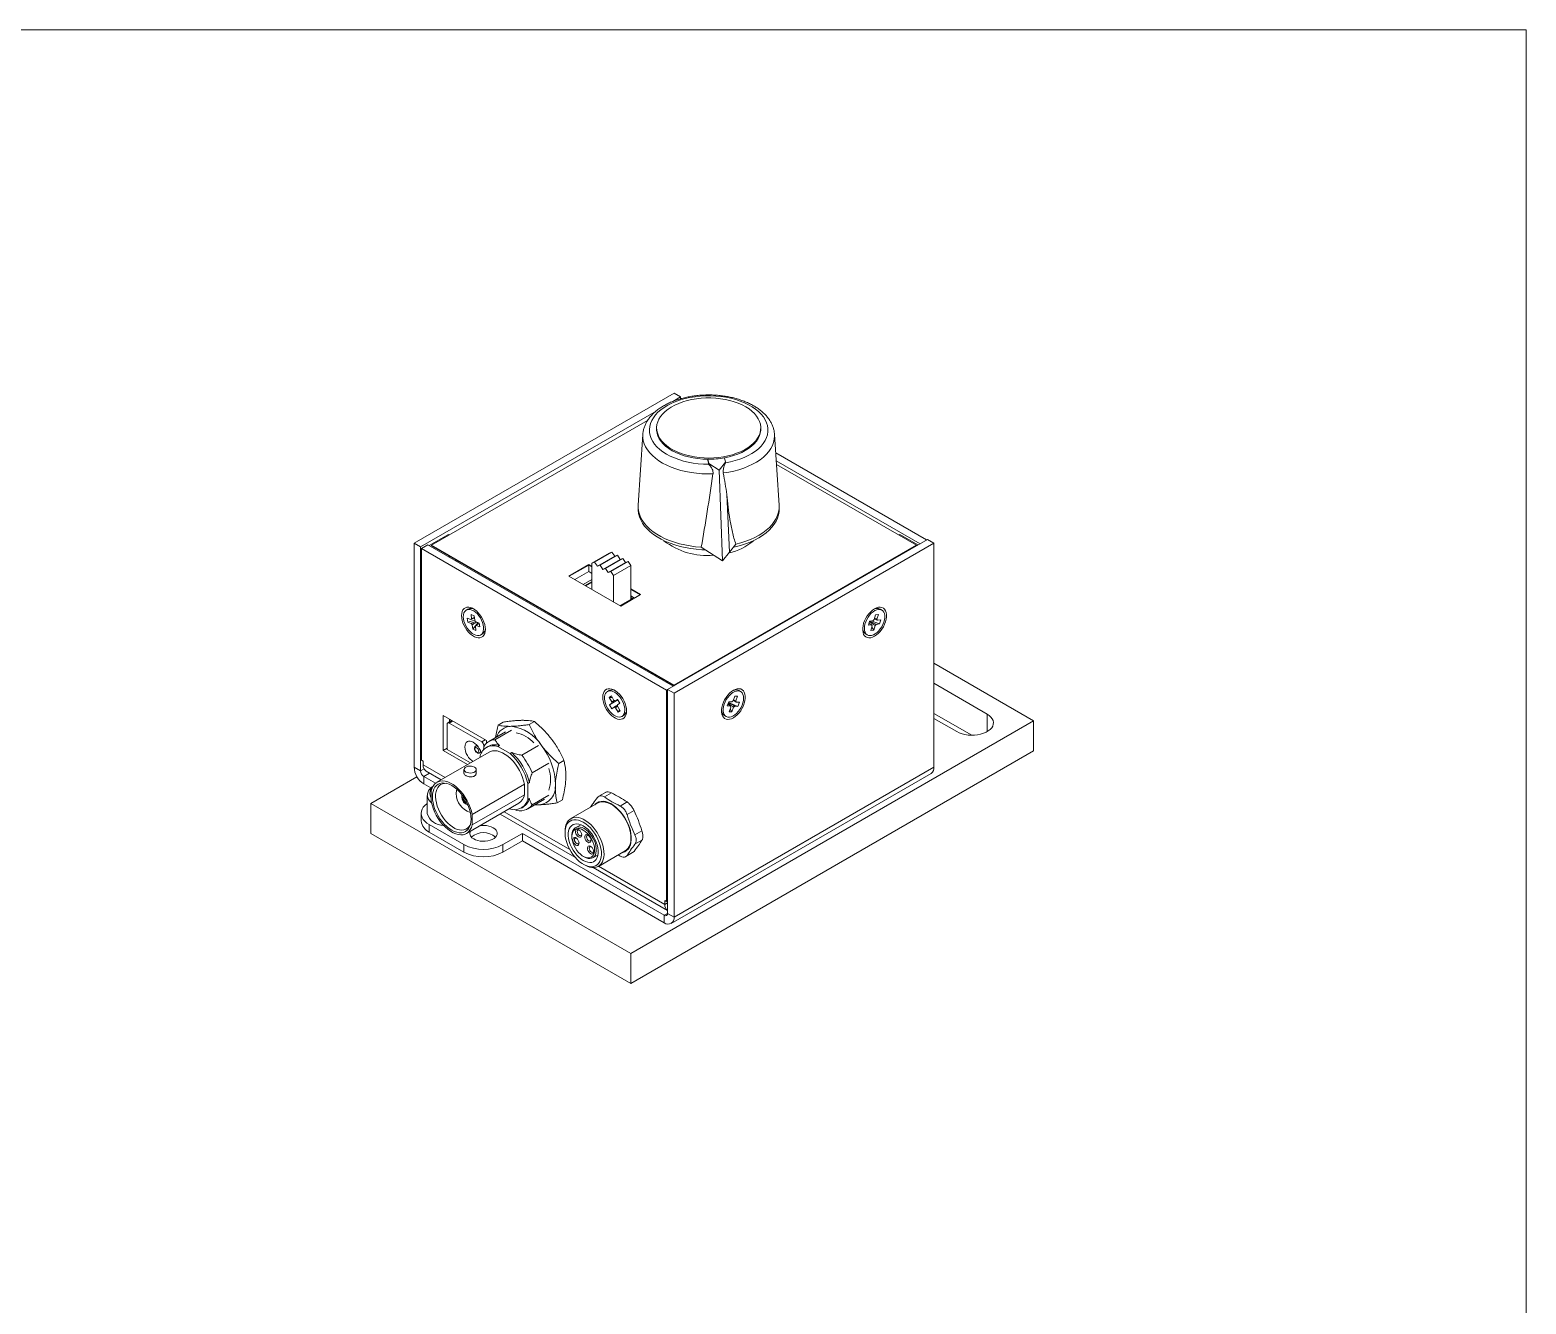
# Model space of a CAD drawing. Header units: millimetres. Extents: x 2 to 278, y 1 to 215.
# Drawn here: x 155.9 to 278, y 110.7 to 214.6 of the extents above; entities that cross this region are included whole.
import ezdxf

# ---------------------------------------------------------------- set-up
doc = ezdxf.new("R2010")
doc.units = ezdxf.units.MM

msp = doc.modelspace()

# ---------------------------------------------------------------- linework, layer by layer
at = {"color": 7, "linetype": 'Continuous', "lineweight": 0}
for p, q in [((1.579, 214.645), (277.989, 214.645)), ((277.989, 0.903), (277.989, 214.645)), ((187.23, 172.749), (208.443, 184.995)), ((208.345, 184.326), (208.973, 184.689)), ((208.443, 184.995), (208.973, 184.689)), ((208.973, 184.689), (208.973, 184.538)), ((209.018, 184.551), (209.044, 184.566)), ((187.76, 172.443), (206.982, 183.539)), ((206.29, 182.772), (188.644, 172.585)), ((207.021, 182.159), (207.021, 182.057)), ((215.521, 182.057), (215.521, 182.159)), ((205.896, 181.626), (205.525, 175.852)), ((217.017, 175.852), (216.647, 181.626)), ((211.193, 179.604), (211.28, 179.262)), ((212.649, 179.378), (212.562, 179.72)), ((229.055, 173.014), (216.743, 180.122)), ((211.273, 179.188), (211.272, 179.194)), ((211.273, 179.188), (211.28, 179.262)), ((211.28, 179.262), (212.117, 178.716)), ((212.117, 178.716), (212.649, 179.378)), ((212.392, 171.302), (212.117, 178.716)), ((212.652, 179.296), (212.649, 179.378)), ((228.525, 172.708), (216.784, 179.486)), ((228.242, 172.585), (216.803, 179.189)), ((212.972, 172.025), (212.766, 176.72)), ((205.521, 175.729), (205.521, 175.525)), ((217.021, 175.525), (217.021, 175.729)), ((188.467, 172.565), (190.023, 173.463)), ((190.023, 173.463), (190.094, 173.422)), ((226.792, 173.422), (226.863, 173.463)), ((226.863, 173.463), (228.348, 172.606)), ((187.23, 154.479), (187.23, 172.749)), ((187.23, 172.749), (187.76, 172.443)), ((187.76, 154.172), (187.76, 172.443)), ((188.361, 172.626), (187.831, 172.32)), ((187.831, 155.05), (187.831, 172.32)), ((187.831, 172.32), (207.842, 160.768)), ((188.361, 172.626), (208.372, 161.074)), ((188.644, 172.585), (188.644, 172.545)), ((188.644, 172.585), (208.443, 161.156)), ((188.644, 172.545), (208.443, 161.115)), ((229.126, 173.055), (207.913, 160.809)), ((229.656, 172.749), (208.443, 160.503)), ((208.443, 161.156), (228.242, 172.585)), ((212.392, 171.302), (210.667, 172.428)), ((213.487, 172.666), (212.972, 172.025)), ((228.242, 172.585), (228.242, 172.545)), ((229.656, 172.749), (229.126, 173.055)), ((229.656, 154.479), (229.656, 172.749)), ((190.129, 171.687), (190.058, 171.647)), ((190.659, 171.381), (190.589, 171.34)), ((190.803, 171.217), (190.84, 171.277)), ((201.478, 171.014), (199.852, 170.075)), ((201.478, 170.973), (199.887, 170.055)), ((201.743, 170.861), (201.478, 171.014)), ((201.478, 171.014), (201.478, 170.973)), ((201.743, 170.82), (201.478, 170.973)), ((201.478, 170.442), (201.478, 170.973)), ((203.157, 171.943), (201.743, 171.126)), ((201.964, 171.203), (201.743, 171.126)), ((201.743, 171.126), (201.743, 168.983)), ((203.378, 172.019), (201.964, 171.203)), ((202.185, 170.871), (201.964, 171.203)), ((203.599, 171.688), (202.185, 170.871)), ((203.82, 171.764), (202.406, 170.948)), ((204.041, 171.433), (202.627, 170.616)), ((204.262, 171.509), (202.848, 170.693)), ((204.483, 171.177), (203.069, 170.361)), ((203.157, 171.943), (203.378, 172.019)), ((204.704, 171.254), (203.29, 170.438)), ((203.378, 172.019), (203.599, 171.688)), ((203.599, 171.688), (203.82, 171.764)), ((203.82, 171.764), (204.041, 171.433)), ((204.041, 171.433), (204.262, 171.509)), ((204.262, 171.509), (204.483, 171.177)), ((204.483, 171.177), (204.704, 171.254)), ((204.704, 171.254), (204.925, 170.922)), ((212.972, 172.025), (212.392, 171.302)), ((199.852, 170.075), (204.094, 167.626)), ((200.347, 169.789), (201.478, 170.442)), ((201.743, 169.799), (201.036, 169.391)), ((201.478, 170.442), (201.743, 170.289)), ((202.406, 170.948), (202.185, 170.871)), ((202.627, 170.616), (202.406, 170.948)), ((202.848, 170.693), (202.627, 170.616)), ((203.069, 170.361), (202.848, 170.693)), ((203.29, 170.438), (203.069, 170.361)), ((203.511, 170.106), (203.29, 170.438)), ((204.925, 170.922), (203.511, 170.106)), ((203.511, 170.106), (203.511, 167.962)), ((204.925, 170.922), (204.925, 168.166)), ((201.213, 169.289), (201.743, 169.595)), ((201.743, 169.575), (201.231, 169.279)), ((201.46, 169.411), (201.46, 169.432)), ((204.094, 167.626), (205.721, 168.565)), ((205.721, 168.565), (204.925, 169.024)), ((205.685, 168.544), (204.925, 168.983)), ((191.627, 167.377), (191.486, 167.296)), ((192.147, 167.355), (192.095, 167.378)), ((204.041, 167.656), (205.067, 168.248)), ((204.925, 168.452), (205.226, 168.279)), ((205.067, 168.248), (204.925, 168.33)), ((225.4, 167.296), (225.259, 167.377)), ((191.565, 166.639), (191.856, 166.52)), ((191.602, 166.318), (191.565, 166.639)), ((191.602, 166.318), (192.181, 166.463)), ((191.894, 166.199), (191.602, 166.318)), ((191.873, 166.938), (192.132, 166.832)), ((191.915, 166.577), (191.873, 166.938)), ((192.015, 165.724), (191.973, 166.085)), ((192.015, 165.724), (192.447, 166.278)), ((192.132, 166.832), (192.174, 166.471)), ((192.253, 166.357), (192.544, 166.238)), ((192.544, 166.238), (192.582, 165.917)), ((224.305, 166.061), (224.404, 166.398)), ((224.577, 166.09), (224.305, 166.061)), ((224.404, 166.398), (224.676, 166.427)), ((225.221, 166.158), (224.523, 166.411)), ((224.767, 166.523), (224.878, 166.902)), ((224.878, 166.902), (225.121, 166.928)), ((225.221, 166.158), (224.949, 166.129)), ((225.121, 166.928), (225.009, 166.549)), ((225.048, 166.466), (225.32, 166.495)), ((225.32, 166.495), (225.221, 166.158)), ((192.274, 165.618), (192.015, 165.724)), ((192.232, 165.979), (192.273, 166.008)), ((192.232, 165.979), (192.274, 165.618)), ((192.582, 165.917), (192.291, 166.037)), ((192.661, 165.26), (192.802, 165.342)), ((224.084, 165.342), (224.225, 165.26)), ((224.504, 165.628), (224.616, 166.007)), ((224.747, 165.654), (224.504, 165.628)), ((224.747, 165.654), (224.584, 165.898)), ((224.858, 166.033), (224.747, 165.654)), ((237.788, 158.254), (229.656, 162.949)), ((206.609, 162.174), (206.571, 162.114)), ((206.887, 161.931), (206.958, 161.972)), ((234.005, 158.805), (229.656, 161.316)), ((203.153, 160.724), (203.012, 160.642)), ((203.149, 160.165), (203.328, 160.282)), ((203.364, 159.809), (203.149, 160.165)), ((203.149, 160.165), (203.401, 160.16)), ((203.165, 159.561), (203.86, 159.976)), ((203.328, 160.282), (203.543, 159.926)), ((203.641, 159.872), (203.842, 160.004)), ((203.842, 160.004), (204.033, 159.687)), ((207.913, 160.809), (207.842, 160.768)), ((207.842, 160.768), (207.842, 143.498)), ((207.913, 160.809), (207.913, 142.539)), ((208.443, 160.503), (207.913, 160.809)), ((208.443, 161.156), (208.443, 161.115)), ((208.443, 160.503), (208.443, 142.232)), ((213.266, 159.888), (213.406, 160.268)), ((213.636, 160.258), (213.398, 160.245)), ((213.406, 160.268), (213.636, 160.258)), ((213.636, 160.258), (213.497, 159.878)), ((213.874, 160.642), (213.733, 160.724)), ((203.165, 159.561), (203.367, 159.693)), ((203.356, 159.244), (203.165, 159.561)), ((203.558, 159.376), (203.356, 159.244)), ((203.871, 158.966), (203.656, 159.323)), ((204.033, 159.687), (203.832, 159.556)), ((203.835, 159.44), (204.05, 159.084)), ((203.871, 158.966), (203.989, 159.185)), ((204.05, 159.084), (203.871, 158.966)), ((212.789, 159.475), (212.913, 159.812)), ((213.048, 159.463), (212.789, 159.475)), ((213.661, 159.436), (212.892, 159.755)), ((212.913, 159.812), (213.172, 159.801)), ((212.937, 158.991), (213.077, 159.371)), ((213.167, 158.981), (212.937, 158.991)), ((213.167, 158.981), (213.02, 159.216)), ((213.307, 159.361), (213.167, 158.981)), ((213.661, 159.436), (213.401, 159.448)), ((213.525, 159.785), (213.785, 159.774)), ((213.785, 159.774), (213.661, 159.436)), ((232.749, 157.081), (229.656, 158.866)), ((234.005, 157.377), (234.005, 158.805)), ((193.134, 156.643), (189.599, 158.684)), ((189.599, 158.684), (189.599, 155.826)), ((189.917, 157.97), (189.917, 155.928)), ((190.303, 158.277), (189.969, 158.084)), ((190.376, 158.235), (190.094, 158.072)), ((190.094, 158.072), (192.745, 156.541)), ((190.129, 158.177), (190.129, 158.378)), ((190.2, 158.337), (190.129, 158.296)), ((194.081, 157.903), (194.506, 158.147)), ((196.625, 157.954), (197.049, 158.199)), ((204.187, 158.607), (204.328, 158.688)), ((204.328, 158.688), (204.347, 158.7)), ((204.907, 139.273), (237.788, 158.254)), ((212.558, 158.688), (212.699, 158.607)), ((229.656, 158.458), (231.53, 157.377)), ((237.788, 158.254), (237.788, 155.805)), ((192.745, 156.541), (193.028, 156.704)), ((193.134, 156.42), (193.134, 156.643)), ((194.693, 157.354), (193.334, 156.569)), ((193.823, 156.715), (195.182, 157.499)), ((193.356, 155.702), (189.09, 153.239)), ((189.917, 156.01), (189.599, 155.826)), ((189.599, 155.826), (191.585, 154.679)), ((189.917, 155.928), (191.832, 154.822)), ((192.361, 156.257), (192.254, 156.195)), ((192.579, 155.632), (192.686, 155.694)), ((192.623, 155.279), (192.623, 155.385)), ((193.014, 156.288), (192.922, 156.235)), ((192.922, 156.235), (192.922, 156.058)), ((193.269, 156.165), (193.134, 156.087)), ((194.062, 156.162), (194.197, 156.239)), ((194.062, 156.162), (195.063, 155.584)), ((195.197, 155.662), (195.063, 155.584)), ((197.38, 156.23), (196.021, 155.446)), ((204.907, 136.823), (237.788, 155.805)), ((187.76, 154.172), (187.23, 154.479)), ((188.037, 154.332), (187.76, 154.172)), ((187.972, 154.969), (187.831, 155.05)), ((187.972, 154.657), (187.972, 154.969)), ((187.972, 154.657), (189.759, 153.625)), ((188.025, 153.713), (188.489, 153.981)), ((188.204, 154.145), (189.431, 153.436)), ((191.301, 154.276), (191.301, 153.965)), ((192.292, 153.965), (192.292, 154.276)), ((196.861, 154.005), (198.22, 154.79)), ((199.036, 154.778), (199.461, 155.023)), ((208.21, 141.717), (229.423, 153.964)), ((229.656, 154.479), (208.443, 142.232)), ((187.463, 153.695), (183.694, 151.519)), ((188.025, 153.713), (188.979, 153.162)), ((188.025, 153.713), (188.025, 153.101)), ((188.025, 153.101), (188.592, 152.774)), ((191.963, 150.614), (196.228, 153.077)), ((196.228, 152.224), (196.228, 153.077)), ((196.502, 153.146), (196.637, 153.224)), ((196.502, 153.146), (196.502, 151.839)), ((183.694, 151.519), (204.907, 139.273)), ((183.694, 151.519), (183.694, 149.069)), ((188.308, 152.172), (188.308, 150.703)), ((188.308, 152.157), (188.308, 152.172)), ((188.631, 152.538), (188.631, 151.685)), ((191.157, 152.178), (191.152, 152.159)), ((191.185, 152.14), (191.152, 152.159)), ((191.27, 152.02), (191.152, 151.952)), ((191.152, 151.952), (191.265, 151.887)), ((191.265, 151.887), (191.331, 151.925)), ((191.486, 151.658), (191.419, 151.619)), ((191.419, 151.619), (191.419, 151.489)), ((191.419, 151.489), (191.537, 151.557)), ((191.503, 149.06), (195.769, 151.522)), ((196.228, 152.224), (191.963, 149.762)), ((196.637, 151.917), (196.502, 151.839)), ((196.509, 151.07), (197.868, 151.854)), ((198.22, 152.179), (196.861, 151.394)), ((198.904, 151.551), (199.329, 151.796)), ((202.209, 151.54), (200.017, 150.274)), ((202.857, 152.413), (202.308, 152.096)), ((202.759, 152.044), (203.329, 152.373)), ((204.617, 151.63), (204.046, 151.3)), ((187.808, 150.703), (187.808, 150.09)), ((191.599, 151.423), (191.599, 151.385)), ((191.599, 151.385), (191.617, 151.381)), ((191.963, 150.614), (191.963, 149.762)), ((194.258, 150.65), (200.361, 147.127)), ((194.585, 150.839), (199.934, 147.752)), ((195.991, 151.137), (196.126, 151.215)), ((204.611, 150.597), (205.182, 150.927)), ((183.694, 149.069), (204.907, 136.823)), ((188.467, 149.784), (191.296, 148.151)), ((188.467, 149.784), (188.467, 149.172)), ((188.467, 149.172), (191.296, 147.539)), ((194.478, 148.151), (196.069, 149.07)), ((196.069, 149.07), (207.647, 142.386)), ((196.069, 149.07), (196.069, 148.457)), ((199.551, 149.244), (199.551, 149.122)), ((200.829, 149.776), (200.401, 149.529)), ((205.826, 149.267), (205.255, 148.938)), ((191.296, 148.151), (191.296, 147.539)), ((194.478, 147.539), (196.069, 148.457)), ((194.478, 148.151), (194.478, 147.539)), ((196.069, 148.457), (207.647, 141.773)), ((200.108, 148.882), (200.108, 148.8)), ((205.255, 148.184), (205.826, 148.514)), ((201.036, 147.193), (201.107, 147.152)), ((201.036, 146.55), (201.142, 146.489)), ((201.813, 147.082), (202.241, 147.329)), ((202.267, 146.377), (204.459, 147.643)), ((203.877, 147.307), (204.046, 147.218)), ((204.519, 147.178), (205.067, 147.495)), ((205.182, 147.598), (204.611, 147.268)), ((205.182, 147.598), (205.063, 147.502)), ((201.842, 146.272), (207.913, 142.767)), ((202.291, 146.391), (207.701, 143.268)), ((207.842, 143.498), (207.701, 143.58)), ((207.701, 143.58), (207.701, 143.268)), ((207.913, 143.391), (207.701, 143.268)), ((207.913, 143.539), (207.842, 143.498)), ((207.913, 142.539), (207.647, 142.386)), ((207.647, 142.386), (207.647, 141.773)), ((207.913, 142.539), (208.443, 142.232)), ((204.907, 139.273), (204.907, 136.823))]:
    msp.add_line(p, q, dxfattribs=at)
at = {"color": 7, "linetype": 'Continuous', "lineweight": 0, "flags": 128}
for points in [[(211.272, 179.194), (210.846, 179.205), (210.423, 179.238), (210.006, 179.292), (209.6, 179.366), (209.206, 179.461), (208.829, 179.576), (208.47, 179.71), (208.133, 179.861), (207.821, 180.029), (207.535, 180.212), (207.279, 180.409), (207.053, 180.618), (206.86, 180.837), (206.702, 181.066), (206.578, 181.302), (206.492, 181.543), (206.442, 181.788), (206.43, 182.034), (206.456, 182.28), (206.519, 182.523), (206.619, 182.763), (206.755, 182.996), (206.926, 183.222), (207.131, 183.438), (207.368, 183.643), (207.635, 183.835), (207.931, 184.013), (208.252, 184.175), (208.597, 184.32), (208.963, 184.446), (209.347, 184.554), (209.745, 184.642), (210.156, 184.709), (210.575, 184.756), (210.999, 184.78), (211.426, 184.783), (211.851, 184.764), (212.272, 184.724), (212.686, 184.663), (213.088, 184.58), (213.476, 184.478), (213.847, 184.356), (214.198, 184.216), (214.526, 184.059), (214.829, 183.885), (215.104, 183.697), (215.35, 183.496), (215.564, 183.283), (215.744, 183.059), (215.89, 182.828), (216, 182.59), (216.073, 182.347), (216.109, 182.102), (216.108, 181.856), (216.068, 181.61), (215.992, 181.368), (215.879, 181.13), (215.73, 180.9), (215.546, 180.677), (215.33, 180.465), (215.081, 180.265), (214.803, 180.078), (214.498, 179.906), (214.168, 179.75), (213.815, 179.611), (213.442, 179.491), (213.053, 179.39), (212.65, 179.31)], [(210.657, 184.587), (211.053, 184.609), (211.452, 184.61), (211.849, 184.59), (212.24, 184.548), (212.624, 184.485), (212.995, 184.402), (213.351, 184.299), (213.689, 184.177), (214.006, 184.037), (214.298, 183.881), (214.564, 183.71), (214.802, 183.525), (215.008, 183.328), (215.181, 183.121), (215.32, 182.906), (215.423, 182.684), (215.49, 182.457), (215.52, 182.228), (215.512, 181.998), (215.467, 181.769), (215.386, 181.544), (215.268, 181.324), (215.115, 181.112), (214.928, 180.909), (214.709, 180.716), (214.46, 180.537), (214.183, 180.372), (213.88, 180.222), (213.555, 180.09), (213.209, 179.975), (212.846, 179.88), (212.47, 179.805), (212.082, 179.751), (211.688, 179.717), (211.29, 179.706), (210.892, 179.715), (210.498, 179.747), (210.11, 179.799), (209.732, 179.872), (209.368, 179.966), (209.02, 180.078), (208.693, 180.209), (208.388, 180.357), (208.108, 180.521), (207.856, 180.699), (207.634, 180.89), (207.444, 181.092), (207.288, 181.304), (207.167, 181.523), (207.082, 181.748), (207.033, 181.976), (207.022, 182.206), (207.048, 182.435), (207.112, 182.662), (207.212, 182.885), (207.347, 183.101), (207.517, 183.309), (207.72, 183.507), (207.955, 183.693), (208.218, 183.866), (208.508, 184.023), (208.823, 184.164), (209.159, 184.288), (209.513, 184.393), (209.884, 184.478), (210.266, 184.543), (210.657, 184.587)], [(211.193, 179.604), (210.793, 179.62), (210.396, 179.657), (210.007, 179.715), (209.63, 179.794), (209.267, 179.894), (208.922, 180.013), (208.598, 180.15), (208.298, 180.304), (208.025, 180.474), (207.781, 180.658), (207.567, 180.854), (207.387, 181.062), (207.242, 181.278), (207.132, 181.501), (207.06, 181.729), (207.025, 181.96), (207.021, 182.057)], [(215.521, 182.057), (215.519, 181.976), (215.487, 181.745), (215.417, 181.517), (215.31, 181.293), (215.167, 181.076), (214.989, 180.869), (214.778, 180.671), (214.536, 180.486), (214.264, 180.315), (213.966, 180.16), (213.644, 180.022), (213.3, 179.902), (212.939, 179.801), (212.562, 179.72)], [(211.625, 178.412), (211.174, 178.406), (210.724, 178.422), (210.277, 178.459), (209.838, 178.518), (209.408, 178.598), (208.992, 178.698), (208.592, 178.818), (208.21, 178.958), (207.85, 179.115), (207.515, 179.289), (207.205, 179.478), (206.924, 179.682), (206.674, 179.899), (206.456, 180.127), (206.272, 180.365), (206.124, 180.61), (206.011, 180.863), (205.935, 181.119), (205.897, 181.379), (205.896, 181.624)], [(216.646, 181.628), (216.65, 181.498), (216.63, 181.238), (216.571, 180.98), (216.475, 180.726), (216.343, 180.477), (216.175, 180.235), (215.973, 180.002), (215.737, 179.78), (215.47, 179.57), (215.174, 179.374), (214.85, 179.192), (214.501, 179.028), (214.129, 178.88), (213.737, 178.751), (213.328, 178.642), (212.904, 178.552), (212.469, 178.484)], [(210.667, 172.428), (210.21, 172.467), (209.76, 172.527), (209.32, 172.607), (208.892, 172.707), (208.48, 172.827), (208.086, 172.966), (207.712, 173.122), (207.361, 173.296), (207.036, 173.484), (206.737, 173.688), (206.468, 173.904), (206.23, 174.133), (206.025, 174.371), (205.853, 174.619), (205.716, 174.873), (205.615, 175.133), (205.55, 175.397), (205.523, 175.663), (205.525, 175.852)], [(217.017, 175.852), (217.019, 175.827), (217.014, 175.56), (216.972, 175.295), (216.893, 175.032), (216.778, 174.774), (216.628, 174.522), (216.443, 174.278), (216.224, 174.043), (215.974, 173.819), (215.694, 173.608), (215.385, 173.41), (215.049, 173.227), (214.689, 173.06), (214.307, 172.91), (213.905, 172.779), (213.487, 172.666)], [(211.002, 172.209), (210.717, 172.221), (210.258, 172.258), (209.806, 172.315), (209.364, 172.394), (208.933, 172.493), (208.518, 172.611), (208.121, 172.748), (207.744, 172.904), (207.39, 173.076), (207.061, 173.264), (206.76, 173.467), (206.488, 173.683), (206.246, 173.912), (206.038, 174.15), (205.863, 174.398), (205.724, 174.653), (205.62, 174.913), (205.553, 175.178), (205.523, 175.445), (205.521, 175.525)], [(217.021, 175.525), (217.012, 175.338), (216.968, 175.072), (216.886, 174.809), (216.768, 174.551), (216.614, 174.299), (216.426, 174.054), (216.204, 173.82), (215.951, 173.596), (215.667, 173.385), (215.354, 173.188), (215.015, 173.006), (214.652, 172.84), (214.266, 172.692), (213.862, 172.562), (213.44, 172.451), (213.286, 172.416)], [(191.101, 166.839), (191.114, 166.647), (191.154, 166.444), (191.218, 166.237), (191.306, 166.031), (191.415, 165.832), (191.542, 165.645), (191.683, 165.475), (191.835, 165.327), (191.993, 165.206), (192.154, 165.113), (192.312, 165.052), (192.464, 165.024), (192.605, 165.031), (192.732, 165.072), (192.841, 165.146), (192.929, 165.25), (192.993, 165.383), (193.032, 165.54), (193.046, 165.717), (193.032, 165.909), (192.993, 166.112), (192.929, 166.319), (192.841, 166.525), (192.732, 166.724), (192.605, 166.911), (192.464, 167.081), (192.312, 167.229), (192.154, 167.351), (191.993, 167.443), (191.835, 167.504), (191.683, 167.532), (191.542, 167.525), (191.415, 167.484), (191.306, 167.411), (191.218, 167.306), (191.154, 167.174), (191.114, 167.017), (191.101, 166.839)], [(191.954, 167.297), (191.809, 167.34), (191.673, 167.35), (191.549, 167.325), (191.442, 167.266), (191.356, 167.176), (191.293, 167.057), (191.255, 166.913), (191.243, 166.748), (191.257, 166.569), (191.299, 166.379), (191.364, 166.187), (191.453, 165.998), (191.562, 165.817), (191.687, 165.652), (191.825, 165.506), (191.97, 165.386), (192.119, 165.294), (192.266, 165.234), (192.408, 165.207), (192.538, 165.214), (192.654, 165.256), (192.75, 165.331), (192.826, 165.436), (192.877, 165.568), (192.902, 165.723), (192.9, 165.896), (192.872, 166.081), (192.818, 166.273), (192.741, 166.464), (192.642, 166.65), (192.524, 166.824), (192.392, 166.98), (192.25, 167.113), (192.103, 167.22), (191.954, 167.297)], [(224.813, 167.401), (224.652, 167.293), (224.497, 167.158), (224.35, 166.998), (224.215, 166.819), (224.097, 166.626), (223.999, 166.422), (223.922, 166.215), (223.87, 166.01), (223.844, 165.811), (223.844, 165.626), (223.87, 165.458), (223.922, 165.313), (223.999, 165.194), (224.097, 165.105), (224.215, 165.047), (224.35, 165.024), (224.497, 165.034), (224.652, 165.078), (224.813, 165.155), (224.973, 165.263), (225.128, 165.398), (225.275, 165.558), (225.41, 165.737), (225.528, 165.931), (225.626, 166.134), (225.703, 166.341), (225.755, 166.547), (225.781, 166.745), (225.781, 166.93), (225.755, 167.098), (225.703, 167.243), (225.626, 167.362), (225.528, 167.451), (225.41, 167.509), (225.275, 167.533), (225.128, 167.522), (224.973, 167.478), (224.813, 167.401)], [(225.127, 167.348), (224.984, 167.316), (224.836, 167.251), (224.688, 167.154), (224.543, 167.03), (224.407, 166.881), (224.284, 166.713), (224.178, 166.531), (224.092, 166.341), (224.03, 166.149), (223.993, 165.961), (223.982, 165.783), (223.998, 165.621), (224.04, 165.48), (224.106, 165.365), (224.196, 165.279), (224.305, 165.225), (224.431, 165.206), (224.569, 165.22), (224.714, 165.269), (224.863, 165.35), (225.011, 165.461), (225.151, 165.598), (225.281, 165.757), (225.396, 165.933), (225.493, 166.12), (225.567, 166.311), (225.617, 166.502), (225.641, 166.686), (225.639, 166.857), (225.61, 167.009), (225.555, 167.137), (225.477, 167.238), (225.377, 167.308), (225.259, 167.345), (225.127, 167.348)], [(224.985, 167.429), (224.843, 167.398), (224.739, 167.355)], [(202.627, 160.186), (202.64, 159.993), (202.68, 159.791), (202.744, 159.584), (202.832, 159.378), (202.941, 159.178), (203.068, 158.991), (203.209, 158.822), (203.361, 158.674), (203.519, 158.552), (203.68, 158.459), (203.838, 158.398), (203.99, 158.371), (204.131, 158.377), (204.258, 158.418), (204.367, 158.492), (204.454, 158.596), (204.519, 158.729), (204.558, 158.886), (204.572, 159.063), (204.558, 159.256), (204.519, 159.458), (204.454, 159.665), (204.367, 159.871), (204.258, 160.07), (204.131, 160.257), (203.99, 160.427), (203.838, 160.575), (203.68, 160.697), (203.519, 160.79), (203.361, 160.851), (203.209, 160.878), (203.068, 160.871), (202.941, 160.831), (202.832, 160.757), (202.744, 160.652), (202.68, 160.52), (202.64, 160.363), (202.627, 160.186)], [(204.205, 158.618), (204.297, 158.701), (204.366, 158.813), (204.411, 158.951), (204.43, 159.111), (204.421, 159.288), (204.387, 159.475), (204.327, 159.667), (204.244, 159.858), (204.14, 160.041), (204.018, 160.211), (203.884, 160.362), (203.74, 160.489), (203.591, 160.588), (203.443, 160.657), (203.3, 160.692), (203.166, 160.693), (203.047, 160.66), (202.945, 160.593), (202.864, 160.495), (202.807, 160.369), (202.775, 160.22), (202.77, 160.051), (202.791, 159.868), (202.839, 159.678), (202.91, 159.486), (203.004, 159.298), (203.118, 159.121), (203.246, 158.96), (203.386, 158.82), (203.533, 158.706), (203.682, 158.622), (203.828, 158.57), (203.967, 158.552), (204.094, 158.568), (204.205, 158.618)], [(213.287, 160.747), (213.127, 160.639), (212.971, 160.504), (212.824, 160.345), (212.689, 160.166), (212.571, 159.972), (212.473, 159.769), (212.396, 159.561), (212.344, 159.356), (212.318, 159.158), (212.318, 158.972), (212.344, 158.805), (212.396, 158.659), (212.473, 158.54), (212.571, 158.451), (212.689, 158.394), (212.824, 158.37), (212.971, 158.38), (213.127, 158.425), (213.287, 158.502), (213.447, 158.609), (213.602, 158.745), (213.749, 158.904), (213.884, 159.083), (214.002, 159.277), (214.101, 159.48), (214.177, 159.687), (214.229, 159.893), (214.256, 160.091), (214.256, 160.276), (214.229, 160.444), (214.177, 160.589), (214.101, 160.708), (214.002, 160.798), (213.884, 160.855), (213.749, 160.879), (213.602, 160.869), (213.447, 160.824), (213.287, 160.747)], [(213.68, 160.697), (213.543, 160.685), (213.398, 160.639), (213.249, 160.561), (213.102, 160.453), (212.96, 160.318), (212.829, 160.161), (212.712, 159.986), (212.614, 159.8), (212.538, 159.608), (212.486, 159.417), (212.459, 159.232), (212.459, 159.06), (212.486, 158.907), (212.538, 158.776), (212.615, 158.672), (212.713, 158.599), (212.829, 158.559), (212.96, 158.554), (213.102, 158.582), (213.25, 158.644), (213.398, 158.738), (213.544, 158.86), (213.681, 159.007), (213.805, 159.174), (213.912, 159.355), (214, 159.544), (214.065, 159.737), (214.104, 159.925), (214.118, 160.104), (214.104, 160.268), (214.064, 160.411), (214, 160.528), (213.912, 160.617), (213.805, 160.674), (213.68, 160.697)], [(213.733, 160.724), (213.663, 160.755), (213.539, 160.778)], [(231.53, 157.377), (231.728, 157.278), (231.95, 157.198), (232.189, 157.138), (232.442, 157.098), (232.702, 157.082), (232.963, 157.087), (233.22, 157.115), (233.467, 157.165), (233.699, 157.236), (233.909, 157.325), (234.094, 157.432), (234.249, 157.554), (234.371, 157.687), (234.458, 157.83), (234.506, 157.978), (234.516, 158.129), (234.487, 158.279), (234.419, 158.425), (234.315, 158.563), (234.175, 158.691), (234.005, 158.805)], [(192.71, 155.613), (192.7, 155.647), (192.637, 155.821), (192.551, 155.991), (192.446, 156.151), (192.327, 156.293), (192.198, 156.413), (192.063, 156.506), (191.929, 156.568), (191.8, 156.598), (191.68, 156.593), (191.576, 156.554), (191.49, 156.483), (191.426, 156.382), (191.387, 156.255), (191.374, 156.108), (191.387, 155.945), (191.426, 155.773), (191.49, 155.598), (191.576, 155.428), (191.68, 155.269), (191.8, 155.126), (191.929, 155.007), (192.028, 154.935)], [(192.187, 155.965), (192.199, 155.888), (192.234, 155.808), (192.285, 155.738), (192.346, 155.689), (192.407, 155.668), (192.459, 155.678), (192.493, 155.718), (192.505, 155.781), (192.493, 155.858), (192.459, 155.938), (192.407, 156.008), (192.346, 156.057), (192.285, 156.078), (192.234, 156.068), (192.199, 156.028), (192.187, 155.965)], [(196.228, 153.077), (196.167, 153.356), (196.079, 153.639), (195.966, 153.922), (195.83, 154.199), (195.673, 154.467), (195.497, 154.721), (195.306, 154.956), (195.103, 155.169), (194.89, 155.357), (194.672, 155.515), (194.453, 155.642), (194.235, 155.735), (194.022, 155.793), (193.819, 155.815), (193.628, 155.8), (193.452, 155.749), (193.356, 155.702)], [(192.147, 154.478), (192.231, 154.413), (192.281, 154.337), (192.291, 154.256), (192.261, 154.176), (192.193, 154.105), (192.093, 154.047), (191.97, 154.008), (191.832, 153.991), (191.691, 153.997), (191.559, 154.025), (191.446, 154.074), (191.362, 154.139), (191.313, 154.215), (191.303, 154.297), (191.332, 154.376), (191.4, 154.448), (191.5, 154.505), (191.623, 154.544), (191.761, 154.561), (191.902, 154.556), (192.034, 154.527), (192.147, 154.478)], [(188.631, 152.538), (188.692, 152.746), (188.78, 152.928), (188.893, 153.08), (189.029, 153.2), (189.187, 153.287), (189.362, 153.338), (189.553, 153.352), (189.757, 153.331), (189.969, 153.273), (190.187, 153.179), (190.407, 153.053), (190.625, 152.894), (190.837, 152.707), (191.04, 152.494), (191.232, 152.259), (191.407, 152.005), (191.564, 151.737), (191.701, 151.459), (191.814, 151.176), (191.901, 150.893), (191.963, 150.614)], [(191.873, 150.24), (191.859, 150.485), (191.819, 150.742), (191.753, 151.006), (191.662, 151.272), (191.547, 151.536), (191.411, 151.793), (191.256, 152.04), (191.085, 152.271), (190.9, 152.483), (190.705, 152.672), (190.503, 152.835), (190.297, 152.97), (190.091, 153.073), (189.889, 153.143), (189.694, 153.179), (189.509, 153.181), (189.337, 153.147), (189.182, 153.08), (189.046, 152.979), (188.932, 152.848), (188.841, 152.687), (188.775, 152.5), (188.734, 152.289), (188.721, 152.06), (188.734, 151.814), (188.775, 151.558), (188.841, 151.294), (188.932, 151.028), (189.046, 150.764), (189.182, 150.506), (189.337, 150.26), (189.509, 150.029), (189.694, 149.816), (189.889, 149.627), (190.091, 149.464), (190.297, 149.33), (190.503, 149.227), (190.705, 149.156), (190.9, 149.12), (191.085, 149.119), (191.256, 149.152), (191.411, 149.219), (191.547, 149.32), (191.662, 149.452), (191.753, 149.613), (191.819, 149.8), (191.859, 150.01), (191.873, 150.24)], [(189.836, 153.156), (189.705, 153.152), (189.542, 153.117), (189.395, 153.048), (189.267, 152.948), (189.161, 152.816), (189.077, 152.657), (189.019, 152.473), (188.986, 152.266), (188.979, 152.042), (188.999, 151.803), (189.045, 151.554), (189.116, 151.3), (189.211, 151.044), (189.329, 150.793), (189.466, 150.549), (189.622, 150.317), (189.792, 150.103), (189.974, 149.908), (190.165, 149.738), (190.361, 149.594), (190.559, 149.48), (190.755, 149.397), (190.946, 149.347), (191.128, 149.331), (191.299, 149.349), (191.454, 149.401), (191.592, 149.486), (191.709, 149.602), (191.804, 149.747)], [(188.308, 151.519), (188.273, 151.493), (188.11, 151.352), (187.979, 151.2), (187.885, 151.039), (187.827, 150.872), (187.808, 150.703), (187.827, 150.533), (187.885, 150.366), (187.979, 150.206), (188.11, 150.053), (188.273, 149.912), (188.467, 149.784)], [(191.963, 149.762), (191.901, 149.554), (191.814, 149.372), (191.701, 149.219), (191.564, 149.099), (191.407, 149.013), (191.232, 148.962), (191.04, 148.947), (190.837, 148.969), (190.625, 149.027), (190.407, 149.12), (190.187, 149.247), (189.969, 149.405), (189.757, 149.593), (189.553, 149.806), (189.362, 150.041), (189.187, 150.295), (189.029, 150.563), (188.893, 150.84), (188.78, 151.123), (188.692, 151.406), (188.631, 151.685)], [(191.148, 152.19), (191.137, 152.159), (191.123, 152.052)], [(201.971, 151.402), (202.031, 151.467), (202.166, 151.572), (202.32, 151.645), (202.491, 151.684), (202.676, 151.689), (202.871, 151.659), (203.075, 151.595), (203.282, 151.498), (203.49, 151.37), (203.696, 151.213), (203.896, 151.029), (204.086, 150.822), (204.265, 150.594), (204.428, 150.35), (204.573, 150.094), (204.697, 149.829), (204.799, 149.56), (204.878, 149.292), (204.93, 149.029), (204.957, 148.775), (204.957, 148.534), (204.93, 148.311), (204.878, 148.108), (204.799, 147.931), (204.697, 147.78), (204.573, 147.659), (204.428, 147.57), (204.265, 147.514), (204.221, 147.505)], [(204.459, 147.643), (204.578, 147.728), (204.695, 147.853), (204.789, 148.008), (204.859, 148.188), (204.905, 148.391), (204.924, 148.614), (204.918, 148.853), (204.885, 149.105), (204.827, 149.364), (204.745, 149.627), (204.639, 149.889), (204.512, 150.146), (204.365, 150.395), (204.202, 150.63), (204.024, 150.848), (203.835, 151.045), (203.638, 151.219), (203.436, 151.366), (203.232, 151.484), (203.03, 151.57), (202.833, 151.624), (202.644, 151.645), (202.466, 151.632), (202.303, 151.586), (202.209, 151.54)], [(197.42, 151.403), (197.184, 151.415), (197.123, 151.424)], [(201.142, 146.489), (201.346, 146.386), (201.546, 146.316), (201.739, 146.278), (201.923, 146.274), (202.094, 146.304), (202.249, 146.367), (202.386, 146.462), (202.503, 146.588), (202.597, 146.742), (202.667, 146.923), (202.713, 147.126), (202.732, 147.349), (202.726, 147.588), (202.693, 147.839), (202.635, 148.098), (202.553, 148.361), (202.447, 148.624), (202.32, 148.881), (202.173, 149.129), (202.01, 149.365), (201.832, 149.583), (201.643, 149.78), (201.446, 149.954), (201.244, 150.1), (201.04, 150.218), (200.838, 150.305), (200.641, 150.359), (200.452, 150.38), (200.274, 150.367), (200.111, 150.32), (199.964, 150.241), (199.837, 150.13), (199.732, 149.99), (199.649, 149.822), (199.591, 149.63), (199.558, 149.416), (199.551, 149.244)], [(192.091, 148.611), (192.251, 148.534), (192.432, 148.476), (192.629, 148.438), (192.835, 148.421), (193.042, 148.427), (193.244, 148.454), (193.434, 148.502), (193.605, 148.57), (193.752, 148.655), (193.869, 148.754), (193.953, 148.863), (194.001, 148.98), (194.01, 149.1), (193.982, 149.219), (193.916, 149.332), (193.815, 149.437), (193.682, 149.529), (193.522, 149.606), (193.341, 149.664), (193.144, 149.702), (192.939, 149.719), (192.731, 149.713), (192.611, 149.7)], [(201.036, 149.979), (200.838, 150.078), (200.644, 150.145), (200.456, 150.178), (200.279, 150.177), (200.116, 150.142), (199.969, 150.073), (199.841, 149.972), (199.734, 149.84), (199.65, 149.681), (199.592, 149.496), (199.559, 149.289), (199.552, 149.064), (199.572, 148.825), (199.618, 148.575), (199.689, 148.32), (199.784, 148.064), (199.902, 147.812), (200.04, 147.568), (200.196, 147.336), (200.366, 147.121), (200.549, 146.926), (200.74, 146.755), (200.937, 146.611), (201.135, 146.496), (201.332, 146.413), (201.523, 146.364), (201.706, 146.348), (201.876, 146.366), (202.032, 146.418), (202.17, 146.503), (202.288, 146.619), (202.383, 146.765), (202.454, 146.938), (202.5, 147.134), (202.52, 147.351), (202.514, 147.583), (202.481, 147.828), (202.422, 148.081), (202.338, 148.337), (202.232, 148.592), (202.103, 148.84), (201.956, 149.079), (201.793, 149.303), (201.616, 149.509), (201.428, 149.692), (201.234, 149.85), (201.036, 149.979)], [(201.036, 149.677), (201.218, 149.556), (201.396, 149.406), (201.567, 149.23), (201.725, 149.034), (201.868, 148.82), (201.992, 148.593), (202.095, 148.359), (202.174, 148.123), (202.228, 147.891), (202.255, 147.666), (202.255, 147.455), (202.228, 147.262), (202.174, 147.092), (202.095, 146.947), (201.992, 146.832), (201.868, 146.749), (201.725, 146.7), (201.567, 146.686), (201.396, 146.707), (201.218, 146.763), (201.036, 146.853), (200.854, 146.974), (200.676, 147.123), (200.505, 147.299), (200.347, 147.496), (200.204, 147.71), (200.08, 147.936), (199.977, 148.17), (199.898, 148.406), (199.844, 148.639), (199.817, 148.863), (199.817, 149.074), (199.844, 149.267), (199.898, 149.438), (199.977, 149.582), (200.08, 149.697), (200.204, 149.78), (200.347, 149.829), (200.505, 149.843), (200.676, 149.822), (200.854, 149.766), (201.036, 149.677)], [(200.108, 148.882), (200.111, 148.975), (200.139, 149.147), (200.192, 149.297), (200.271, 149.419), (200.372, 149.511), (200.493, 149.57), (200.631, 149.594), (200.782, 149.583), (200.942, 149.538), (201.107, 149.459), (201.271, 149.348), (201.431, 149.209), (201.582, 149.045), (201.72, 148.861), (201.842, 148.662), (201.943, 148.454), (202.021, 148.241), (202.075, 148.03), (202.102, 147.826), (202.102, 147.636), (202.075, 147.463), (202.021, 147.314), (201.943, 147.192), (201.842, 147.1), (201.72, 147.041), (201.582, 147.017), (201.431, 147.027), (201.271, 147.073), (201.107, 147.152), (201.107, 147.152)], [(201.036, 149.336), (201.193, 149.23), (201.345, 149.097), (201.489, 148.939), (201.619, 148.762), (201.733, 148.57), (201.826, 148.37), (201.897, 148.167), (201.943, 147.967), (201.963, 147.775), (201.957, 147.597), (201.923, 147.438), (201.865, 147.304), (201.782, 147.197), (201.678, 147.12), (201.556, 147.077), (201.418, 147.067), (201.27, 147.092), (201.115, 147.151), (200.957, 147.242), (200.802, 147.362), (200.654, 147.509), (200.516, 147.677), (200.394, 147.862), (200.29, 148.058), (200.207, 148.261), (200.149, 148.463), (200.115, 148.66), (200.109, 148.845), (200.129, 149.014), (200.175, 149.161), (200.246, 149.283), (200.339, 149.375), (200.453, 149.435), (200.583, 149.461), (200.727, 149.454), (200.879, 149.411), (201.036, 149.336)], [(200.656, 148.78), (200.573, 148.844), (200.499, 148.933), (200.441, 149.038), (200.407, 149.147), (200.401, 149.248), (200.421, 149.33), (200.467, 149.385), (200.534, 149.407), (200.614, 149.392), (200.698, 149.344), (200.778, 149.266), (200.845, 149.168), (200.891, 149.059), (200.911, 148.953), (200.904, 148.86), (200.871, 148.79), (200.813, 148.752), (200.739, 148.748), (200.656, 148.78)], [(200.694, 149.347), (200.656, 149.356), (200.595, 149.344), (200.555, 149.298), (200.541, 149.224), (200.555, 149.134), (200.595, 149.041), (200.656, 148.96), (200.727, 148.902)], [(200.435, 148.111), (200.352, 148.176), (200.278, 148.265), (200.22, 148.369), (200.187, 148.478), (200.18, 148.579), (200.2, 148.662), (200.246, 148.717), (200.313, 148.738), (200.393, 148.724), (200.477, 148.675), (200.557, 148.597), (200.624, 148.499), (200.67, 148.391), (200.69, 148.284), (200.683, 148.191), (200.65, 148.122), (200.592, 148.083), (200.518, 148.079), (200.435, 148.111)], [(200.473, 148.678), (200.435, 148.687), (200.374, 148.676), (200.334, 148.629), (200.32, 148.555), (200.334, 148.465), (200.374, 148.372), (200.435, 148.291), (200.506, 148.234)], [(200.506, 148.234), (200.577, 148.209), (200.637, 148.221), (200.677, 148.267), (200.688, 148.305)], [(200.727, 148.902), (200.798, 148.878), (200.858, 148.889), (200.898, 148.936), (200.909, 148.974)], [(201.416, 148.341), (201.333, 148.405), (201.259, 148.494), (201.202, 148.599), (201.168, 148.708), (201.161, 148.809), (201.181, 148.892), (201.228, 148.947), (201.294, 148.968), (201.374, 148.953), (201.458, 148.905), (201.538, 148.827), (201.605, 148.729), (201.651, 148.621), (201.672, 148.514), (201.665, 148.421), (201.631, 148.351), (201.574, 148.313), (201.499, 148.309), (201.416, 148.341)], [(201.454, 148.908), (201.416, 148.917), (201.356, 148.905), (201.315, 148.859), (201.301, 148.785), (201.315, 148.695), (201.356, 148.602), (201.416, 148.521), (201.487, 148.464)], [(201.637, 147.417), (201.554, 147.482), (201.48, 147.571), (201.422, 147.675), (201.389, 147.784), (201.382, 147.885), (201.402, 147.968), (201.448, 148.023), (201.515, 148.044), (201.595, 148.03), (201.679, 147.981), (201.759, 147.903), (201.826, 147.805), (201.872, 147.697), (201.893, 147.59), (201.886, 147.497), (201.852, 147.428), (201.795, 147.389), (201.72, 147.385), (201.637, 147.417)], [(201.487, 148.464), (201.558, 148.439), (201.618, 148.451), (201.658, 148.497), (201.67, 148.535)], [(201.675, 147.984), (201.637, 147.993), (201.577, 147.982), (201.536, 147.935), (201.522, 147.861), (201.536, 147.771), (201.577, 147.679), (201.637, 147.597), (201.708, 147.54)], [(201.708, 147.54), (201.779, 147.515), (201.839, 147.527), (201.879, 147.573), (201.891, 147.611)]]:
    msp.add_lwpolyline(points, dxfattribs=at)
at = {"color": 7, "linetype": 'Continuous', "lineweight": 0}
for centre, radius, start, end in [((211.278, 186.775), 7.171, 269.32596, 280.31855), ((211.12, 177.403), 5.654, 231.80973, 275.5553), ((212.046, 176.194), 4.327, 281.61211, 311.60712), ((191.862, 166.913), 0.52, 63.37578, 116.84529), ((225.045, 166.997), 0.437, 60.65701, 97.83261), ((191.966, 166.465), 0.122, 114.58442, 153.72014), ((192.397, 166.465), 0.569, 207.82875, 221.77775), ((191.749, 166.091), 0.569, 27.82875, 41.77775), ((224.741, 166.115), 0.166, 188.77525, 220.69708), ((225.083, 166.135), 0.5, 129.13428, 144.34095), ((224.542, 166.421), 0.5, 309.13428, 324.34095), ((224.884, 166.441), 0.166, 8.77525, 40.69708), ((192.181, 166.091), 0.122, 294.58442, 333.72014), ((192.492, 165.797), 0.551, 304.33987, 0.01509), ((224.387, 165.794), 0.544, 178.98846, 236.12125), ((203.393, 160.234), 0.545, 59.06536, 116.03359), ((213.535, 160.064), 0.715, 89.72081, 116.80992), ((203.693, 159.76), 0.333, 171.57886, 191.56803), ((203.451, 159.638), 0.302, 50.96918, 72.28665), ((203.748, 159.611), 0.302, 230.96918, 252.28665), ((203.506, 159.489), 0.333, 351.57886, 11.56803), ((203.998, 159.151), 0.57, 307.70151, 359.23085), ((212.886, 159.153), 0.569, 180.37337, 234.73634), ((213.245, 159.473), 0.197, 182.82994, 211.2261), ((213.526, 159.513), 0.456, 124.65813, 140.83801), ((213.047, 159.736), 0.456, 304.65813, 320.83801), ((213.328, 159.776), 0.197, 2.82994, 31.2261), ((190.025, 157.987), 0.109, 50.79671, 189.21404), ((195.167, 156.522), 1.284, 91.17633, 161.78392), ((194.737, 154.42), 3.41, 32.32949, 83.19971), ((192.538, 156.217), 0.384, 2.60548, 57.39452), ((193.886, 155.615), 1.101, 93.27621, 145.13571), ((195.021, 154.683), 2.653, 41.73765, 78.26772), ((192.323, 156.037), 0.172, 50.72064, 113.659), ((192.474, 155.771), 0.175, 307.23069, 8.87221), ((193.689, 155.131), 1.096, 70.09771, 166.56958), ((193.819, 155.129), 1.173, 71.19033, 117.99995), ((191.934, 152.093), 4.688, 12.9782, 48.13669), ((192.071, 152.172), 4.686, 12.97029, 48.1446), ((191.812, 152.024), 5.424, 21.42032, 39.11272), ((193.527, 152.983), 5.231, 0.64028, 38.54891), ((188.957, 154.557), 1.729, 182.60548, 237.39452), ((188.336, 154.199), 0.576, 182.60548, 237.39452), ((188.52, 154.596), 0.551, 173.70115, 234.98667), ((195.544, 153.484), 2.82, 341.68644, 18.31356), ((229.121, 154.41), 0.539, 304.05635, 7.25583), ((189.096, 152.339), 0.583, 132.6552, 217.12963), ((191.43, 152.34), 0.766, 156.15845, 181.78213), ((197.282, 152.881), 1.485, 275.36204, 6.20366), ((189.087, 152.22), 0.781, 184.61138, 236.26454), ((192.289, 152.328), 1.624, 180.40101, 252.91926), ((191.836, 152.047), 0.713, 179.5988, 252.66211), ((191.987, 152.125), 0.852, 191.72545, 228.27455), ((191.858, 152.051), 0.615, 195.43615, 224.56385), ((195.422, 152.114), 1.115, 247.973, 345.7162), ((195.218, 152.385), 1.023, 302.59334, 350.98716), ((195.517, 152.196), 1.155, 301.84684, 346.01071), ((189.593, 151.056), 1.333, 195.36342, 271.48043), ((195.885, 152.145), 1.232, 247.77075, 322.47784), ((188.939, 150.206), 1.137, 185.8452, 245.47494), ((192.269, 149.075), 0.498, 162.02674, 249.03121), ((192.887, 147.591), 1.536, 49.7575, 130.2425), ((192.887, 151.222), 3.458, 242.60967, 297.39033), ((192.887, 150.61), 3.458, 242.60967, 297.39033), ((208.27, 143.215), 0.572, 174.64227, 231.34362), ((207.751, 142.512), 0.164, 230.79671, 9.21404), ((207.958, 142.154), 0.491, 230.79671, 9.21404)]:
    msp.add_arc(centre, radius, start, end, dxfattribs=at)
for centre, major_axis, ratio, start_param, end_param in [((209.858, 189.337), (3.465, 31.302), 0.0998185, 4.1528436, 4.3669651), ((212.983, 189.6), (-4.249, 30.657), 0.070322, 1.9321019, 1.9946423)]:
    msp.add_ellipse(centre, major_axis=major_axis, ratio=ratio, start_param=start_param, end_param=end_param, dxfattribs=at)
for points, knots in [([(216.643, 181.628), (216.639, 181.688), (216.629, 181.838), (216.576, 182.075), (216.489, 182.338), (216.369, 182.594), (216.217, 182.843), (216.034, 183.084), (215.821, 183.315), (215.578, 183.535), (215.307, 183.742), (215.01, 183.934), (214.689, 184.11), (214.347, 184.269), (213.987, 184.41), (213.61, 184.532), (213.219, 184.636), (212.817, 184.72), (212.407, 184.784), (211.989, 184.828), (211.568, 184.852), (211.145, 184.856), (210.722, 184.84), (210.303, 184.804), (209.889, 184.748), (209.484, 184.672), (209.088, 184.576), (208.706, 184.461), (208.338, 184.328), (207.987, 184.175), (207.656, 184.005), (207.346, 183.817), (207.06, 183.612), (206.801, 183.392), (206.57, 183.156), (206.371, 182.908), (206.205, 182.65), (206.073, 182.384), (205.977, 182.112), (205.917, 181.858), (205.904, 181.694), (205.899, 181.623)], [0, 0, 0, 0, 0.0159314, 0.0399724, 0.0641389, 0.0885736, 0.1133816, 0.1386167, 0.1642752, 0.1903015, 0.2166063, 0.2430909, 0.2696676, 0.2962638, 0.3228339, 0.3493597, 0.3758354, 0.402263, 0.4286491, 0.4550031, 0.4813357, 0.5076588, 0.5339844, 0.5603217, 0.5866821, 0.6130784, 0.6395225, 0.666026, 0.6925985, 0.7192459, 0.7459682, 0.7727546, 0.7995753, 0.8263602, 0.8530215, 0.8794479, 0.9055228, 0.931154, 0.9563031, 0.9809995, 1, 1, 1, 1]), ([(211.272, 179.194), (211.26, 179.263), (211.235, 179.4), (211.207, 179.536), (211.193, 179.604)], [0, 0, 0, 0, 0.4999637, 1, 1, 1, 1]), ([(211.273, 179.188), (211.306, 179.159), (211.371, 179.101), (211.473, 178.976), (211.569, 178.809), (211.629, 178.611), (211.634, 178.477), (211.626, 178.419), (211.625, 178.412)], [0, 0, 0, 0, 0.16171072, 0.32819915, 0.55390858, 0.78120171, 0.97453036, 1, 1, 1, 1]), ([(212.469, 178.484), (212.463, 178.533), (212.453, 178.632), (212.469, 178.806), (212.511, 178.996), (212.576, 179.166), (212.63, 179.258), (212.652, 179.296)], [0, 0, 0, 0, 0.18261729, 0.36519349, 0.55188805, 0.81645655, 1, 1, 1, 1]), ([(212.766, 176.72), (212.793, 176.379), (212.847, 175.697), (212.993, 174.675), (213.162, 173.83), (213.333, 173.158), (213.436, 172.83), (213.487, 172.666)], [0, 0, 0, 0, 0.2444212, 0.4892855, 0.7441333, 0.8719858, 1, 1, 1, 1]), ([(192.151, 166.667), (192.081, 166.632), (191.982, 166.583), (191.884, 166.534), (191.856, 166.52)], [0, 0, 0, 0, 0.71567172, 1, 1, 1, 1]), ([(191.894, 166.199), (191.922, 166.213), (192.038, 166.271), (192.154, 166.329), (192.243, 166.373)], [0, 0, 0, 0, 0.24018648, 1, 1, 1, 1]), ([(191.915, 166.577), (191.941, 166.589), (192.019, 166.626), (192.097, 166.662), (192.149, 166.686)], [0, 0, 0, 0, 0.33448806, 1, 1, 1, 1]), ([(192.324, 166.328), (192.232, 166.265), (192.115, 166.183), (191.998, 166.103), (191.973, 166.085)], [0, 0, 0, 0, 0.7827807, 1, 1, 1, 1]), ([(192.548, 166.209), (192.486, 166.167), (192.4, 166.11), (192.314, 166.052), (192.291, 166.037)], [0, 0, 0, 0, 0.725556, 1, 1, 1, 1]), ([(224.577, 166.09), (224.554, 166.105), (224.479, 166.152), (224.405, 166.2), (224.355, 166.232)], [0, 0, 0, 0, 0.319082, 1, 1, 1, 1]), ([(224.858, 166.033), (224.833, 166.051), (224.678, 166.16), (224.523, 166.271), (224.394, 166.364)], [0, 0, 0, 0, 0.1608228, 1, 1, 1, 1]), ([(224.433, 166.401), (224.577, 166.325), (224.749, 166.235), (224.921, 166.144), (224.949, 166.129)], [0, 0, 0, 0, 0.83838084, 1, 1, 1, 1]), ([(225.048, 166.466), (225.02, 166.481), (224.934, 166.526), (224.848, 166.571), (224.79, 166.602)], [0, 0, 0, 0, 0.3239504, 1, 1, 1, 1]), ([(224.802, 166.643), (224.845, 166.623), (224.914, 166.592), (224.983, 166.561), (225.009, 166.549)], [0, 0, 0, 0, 0.61530345, 1, 1, 1, 1]), ([(203.858, 159.979), (203.721, 159.899), (203.557, 159.804), (203.394, 159.709), (203.367, 159.693)], [0, 0, 0, 0, 0.8334632, 1, 1, 1, 1]), ([(203.641, 159.872), (203.665, 159.886), (203.735, 159.926), (203.804, 159.966), (203.85, 159.992)], [0, 0, 0, 0, 0.347853, 1, 1, 1, 1]), ([(203.364, 159.809), (203.391, 159.821), (203.463, 159.853), (203.536, 159.885), (203.581, 159.905)], [0, 0, 0, 0, 0.3773337, 1, 1, 1, 1]), ([(203.558, 159.376), (203.585, 159.392), (203.674, 159.444), (203.764, 159.496), (203.826, 159.532)], [0, 0, 0, 0, 0.3049115, 1, 1, 1, 1]), ([(203.835, 159.453), (203.799, 159.427), (203.74, 159.384), (203.68, 159.341), (203.656, 159.323)], [0, 0, 0, 0, 0.5950119, 1, 1, 1, 1]), ([(213.048, 159.463), (213.024, 159.478), (212.953, 159.523), (212.881, 159.567), (212.834, 159.597)], [0, 0, 0, 0, 0.332356, 1, 1, 1, 1]), ([(213.307, 159.361), (213.282, 159.378), (213.134, 159.484), (212.987, 159.59), (212.864, 159.679)], [0, 0, 0, 0, 0.1670641, 1, 1, 1, 1]), ([(212.882, 159.728), (213.027, 159.65), (213.201, 159.556), (213.374, 159.463), (213.401, 159.448)], [0, 0, 0, 0, 0.8400176, 1, 1, 1, 1]), ([(213.525, 159.785), (213.498, 159.8), (213.414, 159.846), (213.33, 159.891), (213.273, 159.921)], [0, 0, 0, 0, 0.329558, 1, 1, 1, 1]), ([(213.296, 159.968), (213.336, 159.95), (213.403, 159.92), (213.47, 159.89), (213.497, 159.878)], [0, 0, 0, 0, 0.6003729, 1, 1, 1, 1]), ([(193.876, 156.882), (193.906, 157.068), (193.96, 157.403), (194.044, 157.749), (194.081, 157.903)], [0, 0, 0, 0, 0.5550488, 1, 1, 1, 1]), ([(194.081, 157.903), (194.154, 157.887), (194.299, 157.856), (194.548, 157.824), (194.824, 157.804), (195.035, 157.805), (195.141, 157.806)], [0, 0, 0, 0, 0.2474779, 0.4957233, 0.7471225, 1, 1, 1, 1]), ([(195.99, 158.296), (195.961, 158.295), (195.833, 158.292), (195.591, 158.278), (195.249, 158.247), (194.887, 158.204), (194.633, 158.166), (194.506, 158.147)], [0, 0, 0, 0, 0.0648839, 0.2961039, 0.5285052, 0.7638852, 1, 1, 1, 1]), ([(195.141, 157.806), (195.169, 157.806), (195.297, 157.81), (195.54, 157.823), (195.882, 157.854), (196.244, 157.898), (196.498, 157.935), (196.625, 157.954)], [0, 0, 0, 0, 0.0648839, 0.2961039, 0.5285052, 0.7638852, 1, 1, 1, 1]), ([(197.049, 158.199), (196.977, 158.214), (196.831, 158.245), (196.582, 158.277), (196.306, 158.297), (196.095, 158.296), (195.99, 158.296)], [0, 0, 0, 0, 0.2474779, 0.4957233, 0.7471225, 1, 1, 1, 1]), ([(196.625, 157.954), (196.692, 157.808), (196.827, 157.515), (197.059, 157.082), (197.319, 156.655), (197.518, 156.381), (197.619, 156.243)], [0, 0, 0, 0, 0.2474779, 0.4957233, 0.7471225, 1, 1, 1, 1]), ([(198.467, 156.733), (198.44, 156.768), (198.319, 156.926), (198.088, 157.201), (197.762, 157.548), (197.415, 157.882), (197.171, 158.093), (197.049, 158.199)], [0, 0, 0, 0, 0.0648839, 0.2961039, 0.5285052, 0.7638852, 1, 1, 1, 1]), ([(194.197, 156.239), (194.124, 156.315), (193.978, 156.468), (193.875, 156.632), (193.823, 156.715)], [0, 0, 0, 0, 0.4969153, 1, 1, 1, 1]), ([(199.461, 155.023), (199.393, 155.169), (199.259, 155.461), (199.026, 155.894), (198.767, 156.322), (198.567, 156.596), (198.467, 156.733)], [0, 0, 0, 0, 0.2474779, 0.4957233, 0.7471225, 1, 1, 1, 1]), ([(192.254, 156.192), (192.249, 156.19), (192.22, 156.178), (192.186, 156.13), (192.161, 156.068), (192.159, 156.024), (192.158, 156.006)], [0, 0, 0, 0, 0.0816456, 0.4256263, 0.7590228, 1, 1, 1, 1]), ([(192.158, 156.006), (192.159, 155.988), (192.161, 155.939), (192.186, 155.855), (192.237, 155.762), (192.306, 155.683), (192.385, 155.629), (192.465, 155.606), (192.533, 155.608), (192.566, 155.628), (192.577, 155.635)], [0, 0, 0, 0, 0.0827231, 0.2290831, 0.3756658, 0.5242655, 0.67793, 0.8099468, 0.9320235, 1, 1, 1, 1]), ([(192.982, 156.245), (192.936, 156.114), (192.886, 155.972), (192.851, 155.831), (192.848, 155.82)], [0, 0, 0, 0, 0.9191624, 1, 1, 1, 1]), ([(196.021, 155.446), (195.879, 155.475), (195.595, 155.535), (195.33, 155.619), (195.197, 155.662)], [0, 0, 0, 0, 0.4974392, 1, 1, 1, 1]), ([(197.619, 156.243), (197.645, 156.209), (197.767, 156.05), (197.997, 155.776), (198.324, 155.429), (198.67, 155.095), (198.914, 154.884), (199.036, 154.778)], [0, 0, 0, 0, 0.0648839, 0.2961039, 0.5285052, 0.7638852, 1, 1, 1, 1]), ([(192.285, 153.965), (192.286, 153.942), (192.287, 153.881), (192.225, 153.791), (192.115, 153.716), (191.969, 153.677), (191.804, 153.673), (191.638, 153.702), (191.519, 153.745), (191.42, 153.797), (191.345, 153.855), (191.3, 153.918), (191.306, 153.955), (191.308, 153.965)], [0, 0, 0, 0, 0.0688905, 0.1770446, 0.283696, 0.3886639, 0.4943937, 0.6021234, 0.710015, 0.7501044, 0.8559516, 0.9617473, 1, 1, 1, 1]), ([(196.637, 153.224), (196.667, 153.352), (196.729, 153.611), (196.817, 153.873), (196.861, 154.005)], [0, 0, 0, 0, 0.4974528, 1, 1, 1, 1]), ([(199.036, 154.778), (199, 154.624), (198.91, 154.25), (198.803, 153.662), (198.773, 153.249), (198.758, 153.042)], [0, 0, 0, 0, 0.2566626, 0.6262653, 1, 1, 1, 1]), ([(199.607, 153.532), (199.609, 153.729), (199.612, 154.127), (199.549, 154.617), (199.486, 154.905), (199.461, 155.023)], [0, 0, 0, 0, 0.3693609, 0.7433378, 1, 1, 1, 1]), ([(188.785, 152.929), (188.736, 152.895), (188.632, 152.823), (188.505, 152.693), (188.402, 152.546), (188.337, 152.39), (188.306, 152.258), (188.311, 152.179), (188.313, 152.153)], [0, 0, 0, 0, 0.1700511, 0.362165, 0.5518814, 0.7366091, 0.9151203, 1, 1, 1, 1]), ([(198.758, 153.042), (198.756, 152.9), (198.75, 152.562), (198.796, 152.06), (198.868, 151.721), (198.904, 151.551)], [0, 0, 0, 0, 0.2627784, 0.6296548, 1, 1, 1, 1]), ([(199.329, 151.796), (199.38, 152.015), (199.484, 152.455), (199.575, 153.037), (199.598, 153.387), (199.607, 153.532)], [0, 0, 0, 0, 0.367144, 0.7372213, 1, 1, 1, 1]), ([(196.861, 151.394), (196.817, 151.474), (196.729, 151.634), (196.668, 151.822), (196.637, 151.917)], [0, 0, 0, 0, 0.497879, 1, 1, 1, 1]), ([(198.904, 151.551), (198.771, 151.531), (198.504, 151.492), (198.122, 151.447), (197.755, 151.414), (197.532, 151.406), (197.42, 151.403)], [0, 0, 0, 0, 0.2474779, 0.4957233, 0.7471225, 1, 1, 1, 1]), ([(202.193, 151.993), (202.071, 151.832), (201.861, 151.557), (201.703, 151.311), (201.637, 151.21)], [0, 0, 0, 0, 0.58605462, 1, 1, 1, 1]), ([(202.193, 151.993), (202.241, 152.04), (202.336, 152.134), (202.528, 152.154), (202.674, 152.101), (202.749, 152.05), (202.759, 152.044)], [0, 0, 0, 0, 0.317734, 0.6355244, 0.9522873, 1, 1, 1, 1]), ([(204.046, 151.3), (203.817, 151.415), (203.358, 151.645), (202.959, 151.91), (202.759, 152.044)], [0, 0, 0, 0, 0.4978374, 1, 1, 1, 1]), ([(202.862, 152.405), (202.87, 152.413), (202.918, 152.458), (203.068, 152.461), (203.227, 152.42), (203.317, 152.379), (203.329, 152.373)], [0, 0, 0, 0, 0.0897258, 0.5137194, 0.936342, 1, 1, 1, 1]), ([(203.329, 152.373), (203.558, 152.258), (204.018, 152.028), (204.416, 151.763), (204.617, 151.63)], [0, 0, 0, 0, 0.49783738, 1, 1, 1, 1]), ([(204.617, 151.63), (204.684, 151.577), (204.817, 151.471), (205.01, 151.232), (205.126, 151.042), (205.175, 150.94), (205.182, 150.927)], [0, 0, 0, 0, 0.317734, 0.6355244, 0.9522873, 1, 1, 1, 1]), ([(197.42, 151.403), (197.393, 151.402), (197.277, 151.4), (197.172, 151.403), (197.091, 151.406)], [0, 0, 0, 0, 0.2406678, 1, 1, 1, 1]), ([(204.046, 151.3), (204.124, 151.254), (204.28, 151.16), (204.473, 150.922), (204.572, 150.722), (204.607, 150.612), (204.611, 150.597)], [0, 0, 0, 0, 0.317734, 0.6355244, 0.9522873, 1, 1, 1, 1]), ([(205.255, 148.938), (205.133, 149.204), (204.888, 149.74), (204.704, 150.311), (204.611, 150.597)], [0, 0, 0, 0, 0.49783738, 1, 1, 1, 1]), ([(205.182, 150.927), (205.304, 150.66), (205.549, 150.124), (205.733, 149.554), (205.826, 149.267)], [0, 0, 0, 0, 0.4978374, 1, 1, 1, 1]), ([(205.826, 149.267), (205.839, 149.219), (205.866, 149.123), (205.89, 148.982), (205.9, 148.848), (205.895, 148.727), (205.875, 148.621), (205.849, 148.553), (205.83, 148.521), (205.826, 148.514)], [0, 0, 0, 0, 0.1566322, 0.3177856, 0.4744258, 0.6356386, 0.7917924, 0.9524486, 1, 1, 1, 1]), ([(204.611, 147.268), (204.703, 147.411), (204.887, 147.699), (205.132, 148.022), (205.255, 148.184)], [0, 0, 0, 0, 0.49783738, 1, 1, 1, 1]), ([(205.826, 148.514), (205.734, 148.37), (205.55, 148.083), (205.305, 147.76), (205.182, 147.598)], [0, 0, 0, 0, 0.4978374, 1, 1, 1, 1]), ([(205.255, 148.938), (205.275, 148.894), (205.314, 148.804), (205.348, 148.669), (205.362, 148.537), (205.354, 148.415), (205.326, 148.304), (205.289, 148.23), (205.262, 148.193), (205.255, 148.184)], [0, 0, 0, 0, 0.1566322, 0.3177856, 0.4744258, 0.6356386, 0.7917924, 0.9524486, 1, 1, 1, 1]), ([(204.611, 147.268), (204.575, 147.227), (204.501, 147.146), (204.31, 147.127), (204.148, 147.17), (204.058, 147.212), (204.046, 147.218)], [0, 0, 0, 0, 0.31773405, 0.63552445, 0.95228727, 1, 1, 1, 1])]:
    msp.add_open_spline(points, degree=3, knots=knots, dxfattribs=at)

doc.saveas('drawing.dxf')
